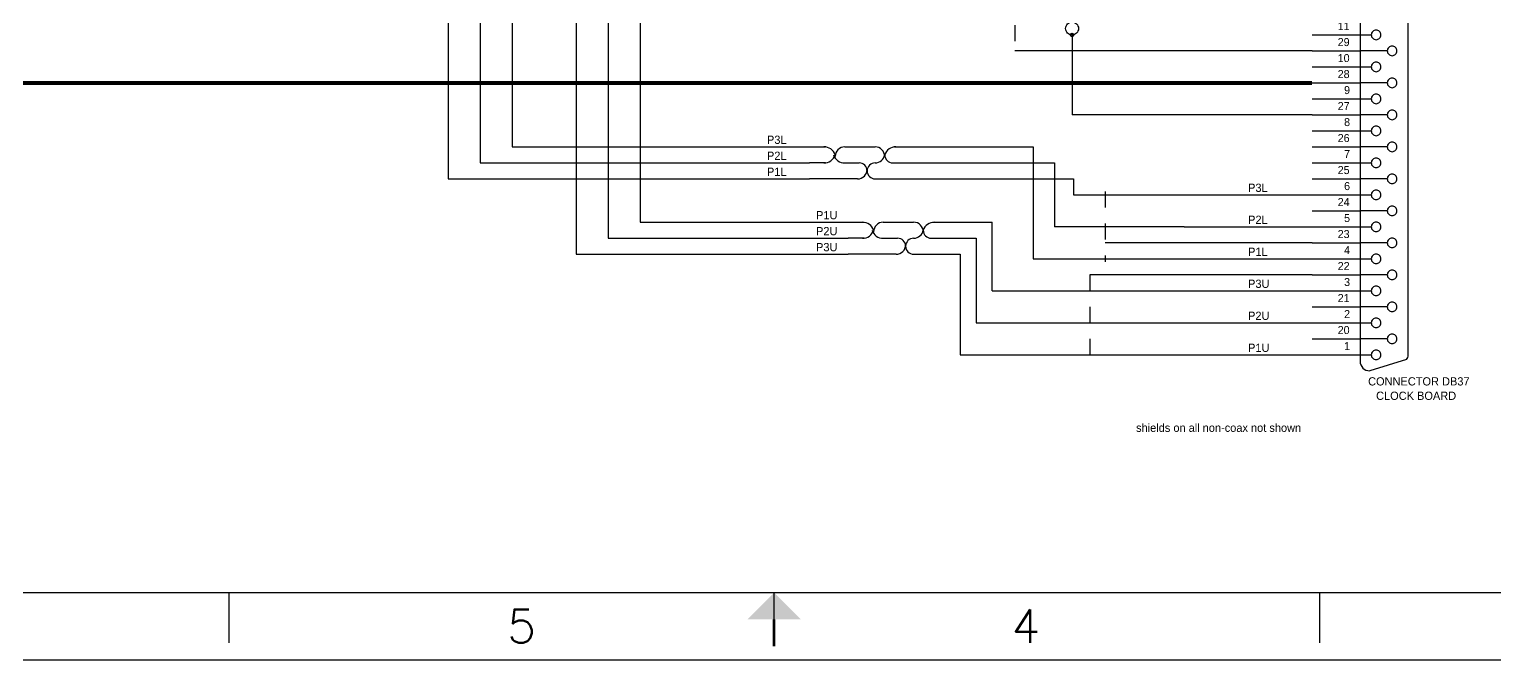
# Model space of a CAD drawing. Extents: x -3.1 to 39.9, y -12.3 to 16.6.
# Drawn here: x 5.88 to 15.04, y -1.01 to 2.93 of the extents above; entities that cross this region are included whole.
import ezdxf
from ezdxf.enums import TextEntityAlignment as Align

# ---------------------------------------------------------------- set-up
doc = ezdxf.new("R2010")
doc.units = 0
doc.header["$LTSCALE"] = 0.35
doc.header["$MEASUREMENT"] = 0
doc.linetypes.add('HIDDEN', pattern=[0.375, 0.25, -0.125])
for name, color, linetype in [('COMMENTS', 7, 'Continuous'), ('PARTS', 7, 'Continuous'), ('PARTTEXT', 7, 'Continuous'), ('SHEET', 5, 'Continuous'), ('WIRE', 7, 'Continuous')]:
    doc.layers.add(name, color=color, linetype=linetype)
doc.styles.add('Roman', font='romans')

msp = doc.modelspace()

# ---------------------------------------------------------------- linework, layer by layer
at = {"linetype": 'HIDDEN'}
for p, q in [((12.0425, 3.3605), (12.0425, 2.8)), ((12.607, 1.922), (12.607, 1.4818)), ((12.5104, 1.4), (12.5104, 0.8525))]:
    msp.add_line(p, q, dxfattribs=at)
at = {"lineweight": -3}
for p, q in [((12.4, 2.8397), (12.4, 2.4)), ((13.9, 2.8), (12.0425, 2.8)), ((13.0999, 1.7001), (12.2893, 1.7001)), ((13.9, 1.6), (12.607, 1.6))]:
    msp.add_line(p, q, dxfattribs=at)
for p, q in [((13.9, 2.4), (12.4, 2.4)), ((13.9001, 1.4001), (12.5105, 1.4001))]:
    msp.add_line(p, q)
at = {"lineweight": -3, "const_width": 0.025}
msp.add_lwpolyline([(13.9, 2.6), (8.0862, 2.6), (5.5163, 2.6), (5.5163, 3.6685), (3.6036, 3.6685), (3.6036, 3.4708)], dxfattribs=at)
at = {"layer": 'PARTS'}
for p, q in [((13.9, 2.9), (14.2, 2.9)), ((13.9, 2.8), (14.2, 2.8)), ((13.9, 2.7), (14.2, 2.7)), ((13.9, 2.6), (14.2, 2.6)), ((13.9, 2.5), (14.2, 2.5)), ((13.9, 2.4), (14.2, 2.4)), ((13.9, 2.3), (14.2, 2.3)), ((13.9, 2.2), (14.2, 2.2)), ((13.9, 2.1), (14.2, 2.1)), ((13.9, 2), (14.2, 2)), ((13.9, 1.9), (14.2, 1.9)), ((13.9, 1.8), (14.2, 1.8)), ((13.9, 1.7), (14.2, 1.7)), ((13.9, 1.6), (14.2, 1.6)), ((13.9, 1.5), (14.2, 1.5)), ((13.9, 1.4), (14.2, 1.4)), ((13.9, 1.3), (14.2, 1.3)), ((13.9, 1.2), (14.2, 1.2)), ((13.9, 1.1), (14.2, 1.1)), ((13.9, 1), (14.2, 1)), ((13.9, 0.9), (14.2, 0.9))]:
    msp.add_line(p, q, dxfattribs=at)
for points in [[(14.2, 4.54), (14.2, 0.86)], [(14.5, 0.9), (14.5, 4.5)], [(12.4, 2.8997), (12.4, 2.8397)], [(14.2, 2.9), (14.27, 2.9)], [(14.37, 2.8), (14.2, 2.8)], [(14.2, 2.7), (14.27, 2.7)], [(14.37, 2.6), (14.2, 2.6)], [(14.2, 2.5), (14.27, 2.5)], [(14.37, 2.4), (14.2, 2.4)], [(14.2, 2.3), (14.27, 2.3)], [(10.7594, 2.2), (10.8594, 2.2)], [(10.9794, 2.2), (11.0694, 2.2)], [(11.0694, 2.2), (11.1694, 2.2)], [(11.2894, 2.2), (12.1563, 2.2), (12.1563, 1.5001), (12.7999, 1.5001)], [(14.37, 2.2), (14.2, 2.2)], [(10.8594, 2.1), (10.7594, 2.1)], [(10.9794, 2.1), (11.0694, 2.1)], [(11.2794, 2.1), (12.2893, 2.1), (12.2893, 1.7001)], [(14.2, 2.1), (14.27, 2.1)], [(11.0594, 2), (10.7594, 2)], [(11.1694, 2), (12.4083, 2), (12.4083, 1.9001), (12.5999, 1.9001)], [(14.37, 2), (14.2, 2)], [(14.2, 1.9), (14.27, 1.9)], [(14.37, 1.8), (14.2, 1.8)], [(11, 1.7289), (11.1, 1.7289)], [(11.22, 1.7289), (11.31, 1.7289)], [(11.31, 1.7289), (11.41, 1.7289)], [(11.53, 1.7289), (11.6, 1.7289)], [(14.2, 1.7), (14.27, 1.7)], [(11.1, 1.6289), (11, 1.6289)], [(11.22, 1.6289), (11.31, 1.6289)], [(11.52, 1.6289), (11.6, 1.6289)], [(14.37, 1.6), (14.2, 1.6)], [(11.3, 1.5289), (11, 1.5289)], [(11.41, 1.5289), (11.6, 1.5289)], [(14.2, 1.5), (14.27, 1.5)], [(14.37, 1.4), (14.2, 1.4)], [(14.2, 1.3), (14.27, 1.3)], [(14.37, 1.2), (14.2, 1.2)], [(14.2, 1.1), (14.27, 1.1)], [(14.37, 1), (14.2, 1)], [(14.2, 0.9), (14.27, 0.9)], [(14.49, 0.87), (14.26, 0.8)]]:
    msp.add_lwpolyline(points, dxfattribs=at)
for points in [[(12.44, 2.9397, -0.0985), (12.437, 2.9244, -0.0985), (12.4283, 2.9114, -0.0985), (12.4153, 2.9027, -0.0985), (12.4, 2.8997, -0.0985), (12.3847, 2.9027, -0.0985), (12.3717, 2.9114, -0.0985), (12.363, 2.9244, -0.0985), (12.36, 2.9397, -0.0985), (12.363, 2.955, -0.0985), (12.3717, 2.968, -0.0985), (12.3847, 2.9767, -0.0985), (12.4, 2.9797, -0.0985), (12.4153, 2.9767, -0.0985), (12.4283, 2.968, -0.0985), (12.437, 2.955, -0.0985)], [(12.41, 2.8997, -0.0985), (12.4092, 2.8959, -0.0985), (12.4071, 2.8926, -0.0985), (12.4038, 2.8905, -0.0985), (12.4, 2.8897, -0.0985), (12.3962, 2.8905, -0.0985), (12.3929, 2.8926, -0.0985), (12.3908, 2.8959, -0.0985), (12.39, 2.8997, -0.0985), (12.3908, 2.9035, -0.0985), (12.3929, 2.9068, -0.0985), (12.3962, 2.9089, -0.0985), (12.4, 2.9097, -0.0985), (12.4038, 2.9089, -0.0985), (12.4071, 2.9068, -0.0985), (12.4092, 2.9035, -0.0985)], [(14.33, 2.9, 0.0985), (14.3277, 2.9115, 0.0985), (14.3212, 2.9212, 0.0985), (14.3115, 2.9277, 0.0985), (14.3, 2.93, 0.0985), (14.2885, 2.9277, 0.0985), (14.2788, 2.9212, 0.0985), (14.2723, 2.9115, 0.0985), (14.27, 2.9, 0.0985), (14.2723, 2.8885, 0.0985), (14.2788, 2.8788, 0.0985), (14.2885, 2.8723, 0.0985), (14.3, 2.87, 0.0985), (14.3115, 2.8723, 0.0985), (14.3212, 2.8788, 0.0985), (14.3277, 2.8885, 0.0985)], [(14.43, 2.8, 0.0985), (14.4277, 2.8115, 0.0985), (14.4212, 2.8212, 0.0985), (14.4115, 2.8277, 0.0985), (14.4, 2.83, 0.0985), (14.3885, 2.8277, 0.0985), (14.3788, 2.8212, 0.0985), (14.3723, 2.8115, 0.0985), (14.37, 2.8, 0.0985), (14.3723, 2.7885, 0.0985), (14.3788, 2.7788, 0.0985), (14.3885, 2.7723, 0.0985), (14.4, 2.77, 0.0985), (14.4115, 2.7723, 0.0985), (14.4212, 2.7788, 0.0985), (14.4277, 2.7885, 0.0985)], [(14.33, 2.7, 0.0985), (14.3277, 2.7115, 0.0985), (14.3212, 2.7212, 0.0985), (14.3115, 2.7277, 0.0985), (14.3, 2.73, 0.0985), (14.2885, 2.7277, 0.0985), (14.2788, 2.7212, 0.0985), (14.2723, 2.7115, 0.0985), (14.27, 2.7, 0.0985), (14.2723, 2.6885, 0.0985), (14.2788, 2.6788, 0.0985), (14.2885, 2.6723, 0.0985), (14.3, 2.67, 0.0985), (14.3115, 2.6723, 0.0985), (14.3212, 2.6788, 0.0985), (14.3277, 2.6885, 0.0985)], [(14.43, 2.6, 0.0985), (14.4277, 2.6115, 0.0985), (14.4212, 2.6212, 0.0985), (14.4115, 2.6277, 0.0985), (14.4, 2.63, 0.0985), (14.3885, 2.6277, 0.0985), (14.3788, 2.6212, 0.0985), (14.3723, 2.6115, 0.0985), (14.37, 2.6, 0.0985), (14.3723, 2.5885, 0.0985), (14.3788, 2.5788, 0.0985), (14.3885, 2.5723, 0.0985), (14.4, 2.57, 0.0985), (14.4115, 2.5723, 0.0985), (14.4212, 2.5788, 0.0985), (14.4277, 2.5885, 0.0985)], [(14.33, 2.5, 0.0985), (14.3277, 2.5115, 0.0985), (14.3212, 2.5212, 0.0985), (14.3115, 2.5277, 0.0985), (14.3, 2.53, 0.0985), (14.2885, 2.5277, 0.0985), (14.2788, 2.5212, 0.0985), (14.2723, 2.5115, 0.0985), (14.27, 2.5, 0.0985), (14.2723, 2.4885, 0.0985), (14.2788, 2.4788, 0.0985), (14.2885, 2.4723, 0.0985), (14.3, 2.47, 0.0985), (14.3115, 2.4723, 0.0985), (14.3212, 2.4788, 0.0985), (14.3277, 2.4885, 0.0985)], [(14.43, 2.4, 0.0985), (14.4277, 2.4115, 0.0985), (14.4212, 2.4212, 0.0985), (14.4115, 2.4277, 0.0985), (14.4, 2.43, 0.0985), (14.3885, 2.4277, 0.0985), (14.3788, 2.4212, 0.0985), (14.3723, 2.4115, 0.0985), (14.37, 2.4, 0.0985), (14.3723, 2.3885, 0.0985), (14.3788, 2.3788, 0.0985), (14.3885, 2.3723, 0.0985), (14.4, 2.37, 0.0985), (14.4115, 2.3723, 0.0985), (14.4212, 2.3788, 0.0985), (14.4277, 2.3885, 0.0985)], [(14.33, 2.3, 0.0985), (14.3277, 2.3115, 0.0985), (14.3212, 2.3212, 0.0985), (14.3115, 2.3277, 0.0985), (14.3, 2.33, 0.0985), (14.2885, 2.3277, 0.0985), (14.2788, 2.3212, 0.0985), (14.2723, 2.3115, 0.0985), (14.27, 2.3, 0.0985), (14.2723, 2.2885, 0.0985), (14.2788, 2.2788, 0.0985), (14.2885, 2.2723, 0.0985), (14.3, 2.27, 0.0985), (14.3115, 2.2723, 0.0985), (14.3212, 2.2788, 0.0985), (14.3277, 2.2885, 0.0985)], [(14.43, 2.2, 0.0985), (14.4277, 2.2115, 0.0985), (14.4212, 2.2212, 0.0985), (14.4115, 2.2277, 0.0985), (14.4, 2.23, 0.0985), (14.3885, 2.2277, 0.0985), (14.3788, 2.2212, 0.0985), (14.3723, 2.2115, 0.0985), (14.37, 2.2, 0.0985), (14.3723, 2.1885, 0.0985), (14.3788, 2.1788, 0.0985), (14.3885, 2.1723, 0.0985), (14.4, 2.17, 0.0985), (14.4115, 2.1723, 0.0985), (14.4212, 2.1788, 0.0985), (14.4277, 2.1885, 0.0985)], [(14.33, 2.1, 0.0985), (14.3277, 2.1115, 0.0985), (14.3212, 2.1212, 0.0985), (14.3115, 2.1277, 0.0985), (14.3, 2.13, 0.0985), (14.2885, 2.1277, 0.0985), (14.2788, 2.1212, 0.0985), (14.2723, 2.1115, 0.0985), (14.27, 2.1, 0.0985), (14.2723, 2.0885, 0.0985), (14.2788, 2.0788, 0.0985), (14.2885, 2.0723, 0.0985), (14.3, 2.07, 0.0985), (14.3115, 2.0723, 0.0985), (14.3212, 2.0788, 0.0985), (14.3277, 2.0885, 0.0985)], [(14.43, 2, 0.0985), (14.4277, 2.0115, 0.0985), (14.4212, 2.0212, 0.0985), (14.4115, 2.0277, 0.0985), (14.4, 2.03, 0.0985), (14.3885, 2.0277, 0.0985), (14.3788, 2.0212, 0.0985), (14.3723, 2.0115, 0.0985), (14.37, 2, 0.0985), (14.3723, 1.9885, 0.0985), (14.3788, 1.9788, 0.0985), (14.3885, 1.9723, 0.0985), (14.4, 1.97, 0.0985), (14.4115, 1.9723, 0.0985), (14.4212, 1.9788, 0.0985), (14.4277, 1.9885, 0.0985)], [(14.33, 1.9, 0.0985), (14.3277, 1.9115, 0.0985), (14.3212, 1.9212, 0.0985), (14.3115, 1.9277, 0.0985), (14.3, 1.93, 0.0985), (14.2885, 1.9277, 0.0985), (14.2788, 1.9212, 0.0985), (14.2723, 1.9115, 0.0985), (14.27, 1.9, 0.0985), (14.2723, 1.8885, 0.0985), (14.2788, 1.8788, 0.0985), (14.2885, 1.8723, 0.0985), (14.3, 1.87, 0.0985), (14.3115, 1.8723, 0.0985), (14.3212, 1.8788, 0.0985), (14.3277, 1.8885, 0.0985)], [(14.43, 1.8, 0.0985), (14.4277, 1.8115, 0.0985), (14.4212, 1.8212, 0.0985), (14.4115, 1.8277, 0.0985), (14.4, 1.83, 0.0985), (14.3885, 1.8277, 0.0985), (14.3788, 1.8212, 0.0985), (14.3723, 1.8115, 0.0985), (14.37, 1.8, 0.0985), (14.3723, 1.7885, 0.0985), (14.3788, 1.7788, 0.0985), (14.3885, 1.7723, 0.0985), (14.4, 1.77, 0.0985), (14.4115, 1.7723, 0.0985), (14.4212, 1.7788, 0.0985), (14.4277, 1.7885, 0.0985)], [(14.33, 1.7, 0.0985), (14.3277, 1.7115, 0.0985), (14.3212, 1.7212, 0.0985), (14.3115, 1.7277, 0.0985), (14.3, 1.73, 0.0985), (14.2885, 1.7277, 0.0985), (14.2788, 1.7212, 0.0985), (14.2723, 1.7115, 0.0985), (14.27, 1.7, 0.0985), (14.2723, 1.6885, 0.0985), (14.2788, 1.6788, 0.0985), (14.2885, 1.6723, 0.0985), (14.3, 1.67, 0.0985), (14.3115, 1.6723, 0.0985), (14.3212, 1.6788, 0.0985), (14.3277, 1.6885, 0.0985)], [(14.43, 1.6, 0.0985), (14.4277, 1.6115, 0.0985), (14.4212, 1.6212, 0.0985), (14.4115, 1.6277, 0.0985), (14.4, 1.63, 0.0985), (14.3885, 1.6277, 0.0985), (14.3788, 1.6212, 0.0985), (14.3723, 1.6115, 0.0985), (14.37, 1.6, 0.0985), (14.3723, 1.5885, 0.0985), (14.3788, 1.5788, 0.0985), (14.3885, 1.5723, 0.0985), (14.4, 1.57, 0.0985), (14.4115, 1.5723, 0.0985), (14.4212, 1.5788, 0.0985), (14.4277, 1.5885, 0.0985)], [(14.33, 1.5, 0.0985), (14.3277, 1.5115, 0.0985), (14.3212, 1.5212, 0.0985), (14.3115, 1.5277, 0.0985), (14.3, 1.53, 0.0985), (14.2885, 1.5277, 0.0985), (14.2788, 1.5212, 0.0985), (14.2723, 1.5115, 0.0985), (14.27, 1.5, 0.0985), (14.2723, 1.4885, 0.0985), (14.2788, 1.4788, 0.0985), (14.2885, 1.4723, 0.0985), (14.3, 1.47, 0.0985), (14.3115, 1.4723, 0.0985), (14.3212, 1.4788, 0.0985), (14.3277, 1.4885, 0.0985)], [(14.43, 1.4, 0.0985), (14.4277, 1.4115, 0.0985), (14.4212, 1.4212, 0.0985), (14.4115, 1.4277, 0.0985), (14.4, 1.43, 0.0985), (14.3885, 1.4277, 0.0985), (14.3788, 1.4212, 0.0985), (14.3723, 1.4115, 0.0985), (14.37, 1.4, 0.0985), (14.3723, 1.3885, 0.0985), (14.3788, 1.3788, 0.0985), (14.3885, 1.3723, 0.0985), (14.4, 1.37, 0.0985), (14.4115, 1.3723, 0.0985), (14.4212, 1.3788, 0.0985), (14.4277, 1.3885, 0.0985)], [(14.33, 1.3, 0.0985), (14.3277, 1.3115, 0.0985), (14.3212, 1.3212, 0.0985), (14.3115, 1.3277, 0.0985), (14.3, 1.33, 0.0985), (14.2885, 1.3277, 0.0985), (14.2788, 1.3212, 0.0985), (14.2723, 1.3115, 0.0985), (14.27, 1.3, 0.0985), (14.2723, 1.2885, 0.0985), (14.2788, 1.2788, 0.0985), (14.2885, 1.2723, 0.0985), (14.3, 1.27, 0.0985), (14.3115, 1.2723, 0.0985), (14.3212, 1.2788, 0.0985), (14.3277, 1.2885, 0.0985)], [(14.43, 1.2, 0.0985), (14.4277, 1.2115, 0.0985), (14.4212, 1.2212, 0.0985), (14.4115, 1.2277, 0.0985), (14.4, 1.23, 0.0985), (14.3885, 1.2277, 0.0985), (14.3788, 1.2212, 0.0985), (14.3723, 1.2115, 0.0985), (14.37, 1.2, 0.0985), (14.3723, 1.1885, 0.0985), (14.3788, 1.1788, 0.0985), (14.3885, 1.1723, 0.0985), (14.4, 1.17, 0.0985), (14.4115, 1.1723, 0.0985), (14.4212, 1.1788, 0.0985), (14.4277, 1.1885, 0.0985)], [(14.33, 1.1, 0.0985), (14.3277, 1.1115, 0.0985), (14.3212, 1.1212, 0.0985), (14.3115, 1.1277, 0.0985), (14.3, 1.13, 0.0985), (14.2885, 1.1277, 0.0985), (14.2788, 1.1212, 0.0985), (14.2723, 1.1115, 0.0985), (14.27, 1.1, 0.0985), (14.2723, 1.0885, 0.0985), (14.2788, 1.0788, 0.0985), (14.2885, 1.0723, 0.0985), (14.3, 1.07, 0.0985), (14.3115, 1.0723, 0.0985), (14.3212, 1.0788, 0.0985), (14.3277, 1.0885, 0.0985)], [(14.43, 1, 0.0985), (14.4277, 1.0115, 0.0985), (14.4212, 1.0212, 0.0985), (14.4115, 1.0277, 0.0985), (14.4, 1.03, 0.0985), (14.3885, 1.0277, 0.0985), (14.3788, 1.0212, 0.0985), (14.3723, 1.0115, 0.0985), (14.37, 1, 0.0985), (14.3723, 0.9885, 0.0985), (14.3788, 0.9788, 0.0985), (14.3885, 0.9723, 0.0985), (14.4, 0.97, 0.0985), (14.4115, 0.9723, 0.0985), (14.4212, 0.9788, 0.0985), (14.4277, 0.9885, 0.0985)], [(14.33, 0.9, 0.0985), (14.3277, 0.9115, 0.0985), (14.3212, 0.9212, 0.0985), (14.3115, 0.9277, 0.0985), (14.3, 0.93, 0.0985), (14.2885, 0.9277, 0.0985), (14.2788, 0.9212, 0.0985), (14.2723, 0.9115, 0.0985), (14.27, 0.9, 0.0985), (14.2723, 0.8885, 0.0985), (14.2788, 0.8788, 0.0985), (14.2885, 0.8723, 0.0985), (14.3, 0.87, 0.0985), (14.3115, 0.8723, 0.0985), (14.3212, 0.8788, 0.0985), (14.3277, 0.8885, 0.0985)]]:
    msp.add_lwpolyline(points, format="xyb", close=True, dxfattribs=at)
for points in [[(10.9194, 2.15, 0.3349), (10.8494, 2.2)], [(10.9794, 2.2, 0.4142), (10.9194, 2.14)], [(11.2294, 2.14, 0.4142), (11.1694, 2.2)], [(11.2994, 2.2, 0.3349), (11.2294, 2.15)], [(10.8494, 2.1, 0.3349), (10.9194, 2.15)], [(10.9094, 2.15, 0.3349), (10.9794, 2.1)], [(11.1694, 2.1, 0.3666), (11.2294, 2.15)], [(11.2294, 2.15, 0.4142), (11.2794, 2.1)], [(11.0594, 2, 0.4142), (11.1194, 2.06)], [(11.1194, 2.05, 0.4142), (11.0694, 2.1)], [(11.1694, 2.1, 0.4142), (11.1194, 2.05)], [(11.1194, 2.05, 0.4142), (11.1694, 2)], [(11.16, 1.6789, 0.3349), (11.09, 1.7289)], [(11.09, 1.6289, 0.3349), (11.16, 1.6789)], [(11.15, 1.6789, 0.3349), (11.22, 1.6289)], [(11.22, 1.7289, 0.4142), (11.16, 1.6689)], [(11.47, 1.6689, 0.4142), (11.41, 1.7289)], [(11.41, 1.6289, 0.3666), (11.47, 1.6789)], [(11.54, 1.7289, 0.3349), (11.47, 1.6789)], [(11.47, 1.6789, 0.4142), (11.52, 1.6289)], [(11.3, 1.5289, 0.4142), (11.36, 1.5889)], [(11.36, 1.5789, 0.4142), (11.31, 1.6289)], [(11.41, 1.6289, 0.4142), (11.36, 1.5789)], [(11.36, 1.5789, 0.4142), (11.41, 1.5289)], [(14.2, 0.86, 0.4142), (14.26, 0.8)], [(14.49, 0.87, 0.1989), (14.5, 0.9)]]:
    msp.add_lwpolyline(points, format="xyb", dxfattribs=at)
at = {"layer": 'SHEET'}
for p, q in [((-2.2556, -0.586), (23.3316, -0.586)), ((7.1299, -0.586), (7.1299, -0.9006)), ((10.538, -0.9006), (10.538, -0.586)), ((13.9462, -0.586), (13.9462, -0.9006)), ((-3.0945, -1.0054), (24.1706, -1.0054))]:
    msp.add_line(p, q, dxfattribs=at)
at = {"layer": 'SHEET', "const_width": 0.0168}
msp.add_lwpolyline([(10.538, -0.9215), (10.538, -0.7538)], dxfattribs=at)
at = {"layer": 'SHEET'}
msp.add_solid([(10.3702, -0.7538), (10.7058, -0.7538), (10.538, -0.586)], dxfattribs=at)
at = {"layer": 'WIRE'}
for points in [[(8.9, 9.6), (8.9, 2.2)], [(8.7, 9.5), (8.7, 2.1)], [(8.5, 9.4), (8.5, 2)], [(9.7, 9.2), (9.7, 1.7289), (11, 1.7289)], [(9.5, 9.1), (9.5, 1.6289), (11, 1.6289)], [(9.3, 9), (9.3, 1.5289), (11, 1.5289)], [(8.9, 2.2), (10.7594, 2.2)], [(8.7, 2.1), (10.7594, 2.1)], [(8.5, 2), (10.7594, 2)], [(12.5999, 1.9001), (13.8999, 1.9001)], [(11.6, 1.7289), (11.9, 1.7289)], [(11.9, 1.3), (11.9, 1.7289)], [(13.0999, 1.7001), (13.8999, 1.7001)], [(11.6, 1.6289), (11.8, 1.6289)], [(11.8, 1.6289), (11.8, 1.1)], [(11.6, 1.5289), (11.7, 1.5289)], [(11.7, 1.5289), (11.7, 0.9)], [(12.7999, 1.5001), (13.8999, 1.5001)], [(11.9, 1.3), (13.9, 1.3)], [(11.8, 1.1), (13.9, 1.1)], [(11.7, 0.9), (13.9, 0.9)]]:
    msp.add_lwpolyline(points, dxfattribs=at)

# ---------------------------------------------------------------- texts
at = {"layer": 'COMMENTS', "lineweight": -3}
for s, p in [('P3L', (10.4934, 2.2186)), ('P2L', (10.4934, 2.1186)), ('P1L', (10.4934, 2.0186)), ('P3L', (13.5001, 1.9187)), ('P1U', (10.8, 1.7475)), ('P2L', (13.5001, 1.7187)), ('P2U', (10.8, 1.6475)), ('P3U', (10.8, 1.5475)), ('P1L', (13.5001, 1.5187)), ('P3U', (13.5, 1.3186)), ('P2U', (13.5, 1.1186)), ('P1U', (13.5, 0.9186))]:
    msp.add_text(s, height=0.0514, dxfattribs=at).set_placement(p)
at = {"layer": 'COMMENTS'}
msp.add_text('shields on all non-coax not shown', height=0.0514, dxfattribs=at).set_placement((12.8, 0.4186))
at = {"layer": 'PARTS'}
for s, p in [('11', (14.06, 2.93)), ('29', (14.06, 2.83)), ('10', (14.06, 2.73)), ('28', (14.06, 2.63)), ('9', (14.1, 2.53)), ('27', (14.06, 2.43)), ('8', (14.1, 2.33)), ('26', (14.06, 2.23)), ('7', (14.1, 2.13)), ('25', (14.06, 2.03)), ('6', (14.1, 1.93)), ('24', (14.06, 1.83)), ('5', (14.1, 1.73)), ('23', (14.06, 1.63)), ('4', (14.1, 1.53)), ('22', (14.06, 1.43)), ('3', (14.1, 1.33)), ('21', (14.06, 1.23)), ('2', (14.1, 1.13)), ('20', (14.06, 1.03)), ('1', (14.1, 0.93))]:
    msp.add_text(s, height=0.05, dxfattribs=at).set_placement(p)
at = {"layer": 'PARTTEXT'}
for s, p in [('CONNECTOR DB37', (14.25, 0.7086)), ('CLOCK BOARD', (14.3, 0.6186))]:
    msp.add_text(s, height=0.0514, dxfattribs=at).set_placement(p)
at = {"layer": 'SHEET', "style": 'Roman'}
for s, p in [('5', (8.96, -0.7957)), ('4', (12.111, -0.7957))]:
    msp.add_text(s, height=0.2097, dxfattribs=at).set_placement(p, align=Align.MIDDLE_CENTER)

doc.saveas('drawing.dxf')
